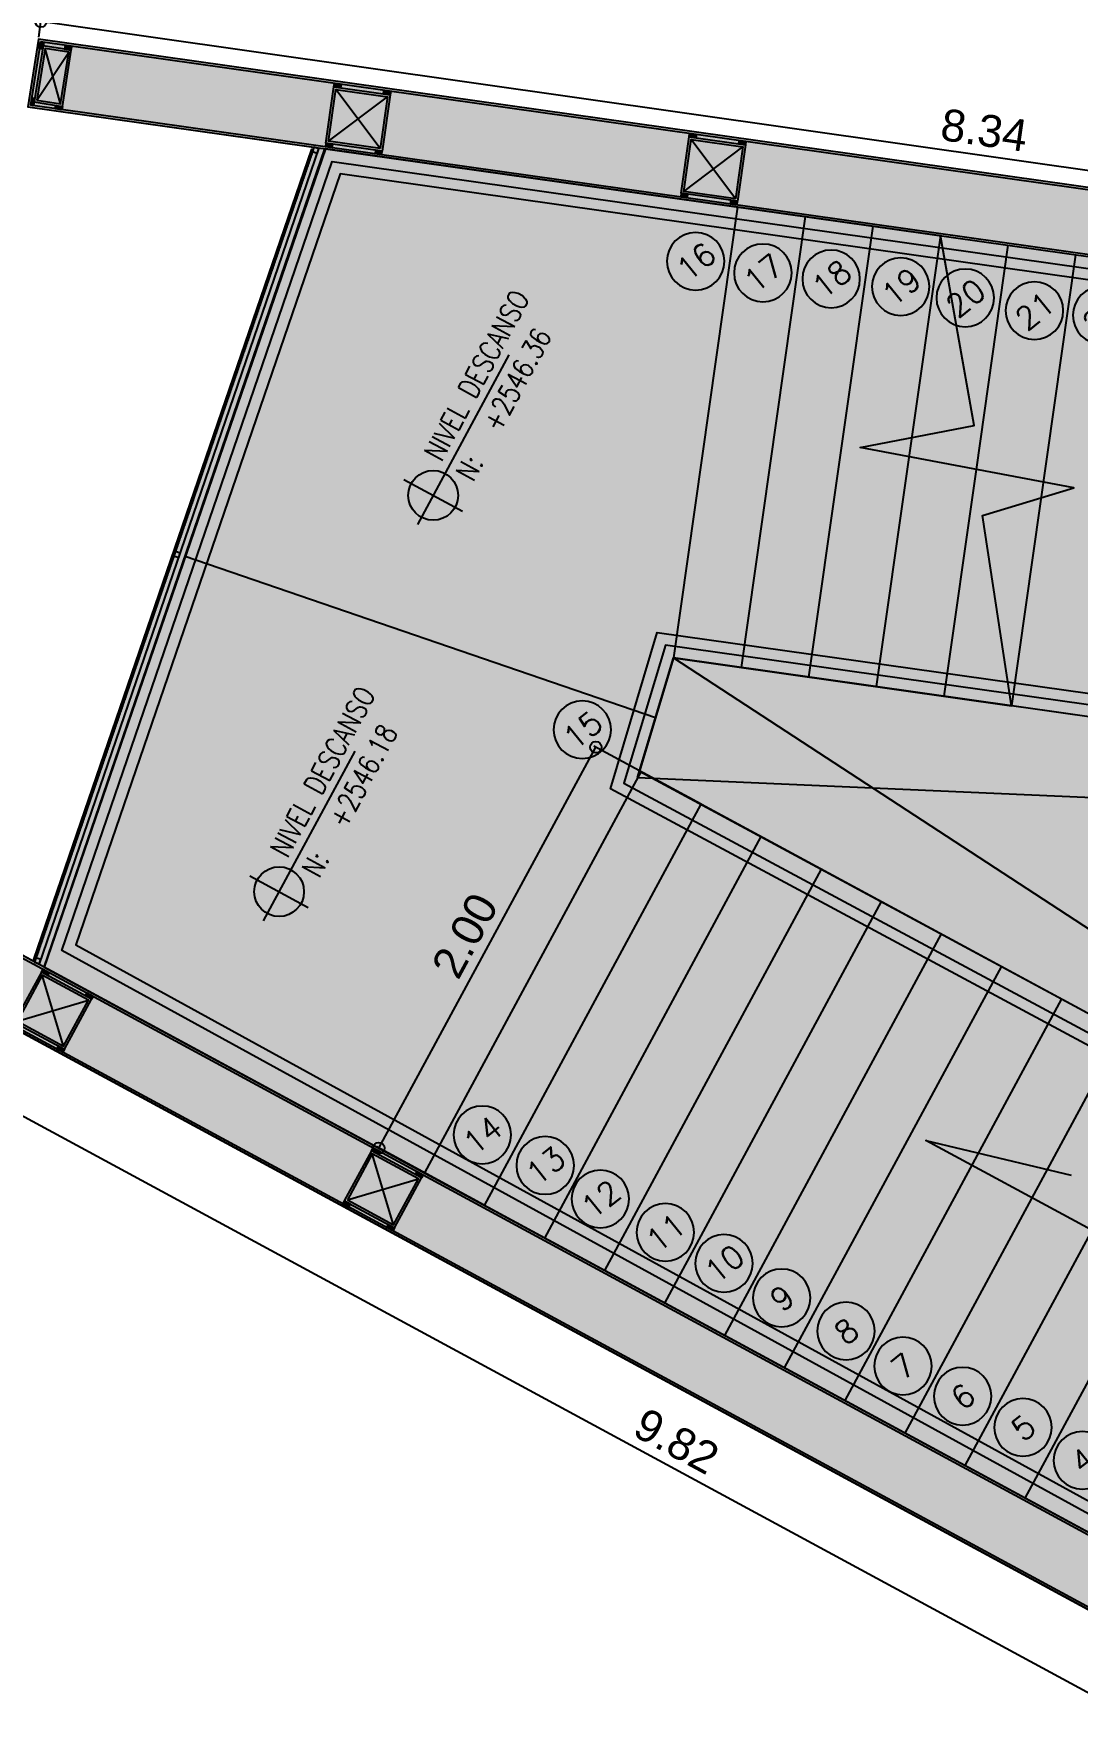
# Model space of a CAD drawing. Header units: millimetres. Extents: x 837111 to 838100, y 1172930 to 1173673.
# Drawn here: x 837844 to 837848.58, y 1173313.15 to 1173320.54 of the extents above; entities that cross this region are included whole.
import ezdxf
from ezdxf.enums import TextEntityAlignment as Align

# ---------------------------------------------------------------- set-up
doc = ezdxf.new("R2010")
doc.units = ezdxf.units.MM
for name, color, linetype in [('.', 255, 'Continuous'), ('1MURO', 5, 'Continuous'), ('A-ANOTAC-SIMBOLO', 3, 'Continuous'), ('A-Linea-1', 1, 'Continuous'), ('A-Linea-4', 4, 'Continuous'), ('hatch ciruclación', 41, 'Continuous'), ('HATCH SUELO', 41, 'Continuous'), ('INT_COTAS 100', 2, 'Continuous'), ('KCIG-AP-DW-XR-VENTANERIA$0$A-Linea-1', 1, 'Continuous'), ('OLD-ANT-PLANTAS PROPUESTAS$0$A-BORDE DE LOSA PERFIL IPE', 2, 'Continuous'), ('OLD-ANT-PLANTAS PROPUESTAS$0$A-FONDO_253', 253, 'Continuous'), ('OLD-ANT-PLANTAS PROPUESTAS$0$A-Linea-1', 1, 'Continuous'), ('OLD-ANT-PLANTAS PROPUESTAS$0$KCIG-AP-DW-XR-PUNTOS FIJOS$0$A-ESCALERA', 3, 'Continuous'), ('OLD-ANT-PLANTAS PROPUESTAS$0$KCIG-AP-DW-XR-VENTANERIA$0$A-A BORDILLO', 1, 'Continuous'), ('pv', 1, 'Continuous')]:
    doc.layers.add(name, color=color, linetype=linetype)
doc.styles.add('ARIAL', font='arial.ttf')
doc.styles.add('OLD-ANT-PLANTAS PROPUESTAS$0$KCIG-AP-DW-XR-PUNTOS FIJOS$0$ROMANS', font='romans')
doc.styles.add('TEXT', font='romans.shx', dxfattribs={"width": 0.8})
doc.dimstyles.new('Cotas100', dxfattribs={"dimtxt": 0.14, "dimasz": 0.1, "dimexe": 0.01, "dimexo": 0.01, "dimgap": 0.04, "dimtad": 1, "dimzin": 1, "dimdsep": 46, "dimtxsty": 'ARIAL', "dimblk": 'SMALL', "dimcen": 0.3, "dimclrd": 2, "dimclre": 2, "dimclrt": 1, "dimazin": 2, "dimtfac": 1, "dimtofl": 0, "dimtmove": 0, "dimatfit": 3, "dimldrblk": 'OBLIQUE', "dimfxl": 1, "dimtolj": 1, "dimlwd": -1, "dimlwe": -1, "dimarcsym": 0})

# ---------------------------------------------------------------- blocks, each defined once
blk = doc.blocks.new('OLD-ANT-PLANTAS PROPUESTAS$0$KCIG-AP-DW-XR-PUNTOS FIJOS$0$NUM-ESCALERA')
blk.add_circle((0, 0), 0.1266)
at = {"style": 'OLD-ANT-PLANTAS PROPUESTAS$0$KCIG-AP-DW-XR-PUNTOS FIJOS$0$ROMANS'}
blk.add_attdef('NO', text='', height=0.1, rotation=360, dxfattribs=at).set_placement((-0.0009, -0.0023), align=Align.MIDDLE)
blk = doc.blocks.new('*U685')
at = {"ltscale": 0.07}
for color, points in [(256, [(0, 6.34, 0.414214), (-2.3, 4.04), (0, 4.04)]), (255, [(0, 6.34), (0, 4.04), (2.3, 4.04, 0.414214)]), (255, [(0, 4.04), (-2.3, 4.04, 0.414214), (0, 1.74)]), (256, [(2.3, 4.04), (0, 4.04), (0, 1.74, 0.414214)])]:
    blk.add_hatch(color=color, dxfattribs=at).paths.add_polyline_path(points)
at = {"color": 3}
blk.add_line((0, 7.24), (0, 0.84), dxfattribs=at)
at = {"color": 3, "ltscale": 0.07}
blk.add_line((15.38, 4.04), (-3.2, 4.04), dxfattribs=at)
at = {"color": 3}
blk.add_circle((0, 4.04), 2.4, dxfattribs=at)
at = {"style": 'TEXT', "width": 0.8}
blk.add_text('N:', height=2.001, dxfattribs=at).set_placement((2.91, 1.23))
for tag, p in [('NIVEL', (3.16, 4.83)), ('#', (8.3, 1.23)), ('(-)', (26.15, 1.23))]:
    blk.add_attdef(tag, p, '', height=2, dxfattribs=at)
blk = doc.blocks.new('escalera pnivel')
at = {"layer": '.', "true_color": 0xffffff}
h = blk.add_hatch(color=7, dxfattribs=at)
h.dxf.hatch_style = 1
edge = h.paths.add_edge_path()
edge.add_line((240.6198, -494.4636), (240.8928, -494.3392))
edge.add_line((240.8928, -494.3392), (240.8209, -494.1813))
edge.add_arc((235.3196, -484.1488), 11.4418, 298.73805, 322.39966)
edge.add_arc((235.3258, -484.1565), 11.4322, 322.41108, 332.16677)
edge.add_arc((244.644, -490.3831), 1.1901, 41.40127, 48.31979, ccw=False)
edge.add_line((245.5368, -489.596), (245.7529, -489.388))
edge.add_line((245.7529, -489.388), (239.871, -483.4773))
edge.add_line((239.871, -483.4773), (239.6548, -483.6853))
edge.add_line((239.6548, -483.6853), (240.5503, -484.5854))
edge.add_line((240.5503, -484.5854), (237.4132, -486.6987))
edge.add_line((237.4132, -486.6987), (236.8215, -485.3994))
edge.add_line((236.8215, -485.3994), (236.5485, -485.5238))
edge.add_line((236.5485, -485.5238), (240.6198, -494.4636))
at = {"layer": '.', "extrusion": (-9.11236e-06, 1.35299e-05, 1)}
h = blk.add_hatch(dxfattribs=at)
h.set_pattern_fill('ANSI31', color=251, scale=0.003, angle=-127.10164)
h.set_pattern_definition([(258.9682, (235.96288, -483.2517), (0.009348989, -0.001822644), [])])
h.paths.add_polyline_path([(237.4223, -486.6966), (237.4189, -486.6916), (240.5401, -484.5889), (240.5436, -484.5942)])
at = {"layer": '.', "extrusion": (2.73912e-09, -5.94089e-15, 1)}
h = blk.add_hatch(color=254, dxfattribs=at)
h.dxf.hatch_style = 1
h.paths.add_polyline_path([(240.867, -494.1559), (237.5397, -486.731), (240.5771, -484.6836), (245.4094, -489.5432), (245.374, -489.5785), (240.5707, -484.7482), (237.6027, -486.7488), (240.9109, -494.1315)])
h = blk.add_hatch(color=254, dxfattribs=at)
h.dxf.hatch_style = 1
edge = h.paths.add_edge_path()
edge.add_line((244.4556, -491.2011), (244.4201, -491.2364))
edge.add_line((244.4201, -491.2364), (240.4622, -487.2606))
edge.add_line((240.4622, -487.2606), (239.9514, -487.6348))
edge.add_line((239.9514, -487.6348), (242.4787, -493.1385))
edge.add_arc((235.3258, -484.1565), 11.4822, 308.53214, 322.12672)
edge.add_line((244.3896, -491.2056), (244.4201, -491.2364))
edge.add_arc((235.5956, -484.4742), 11.1174, 308.13272, 322.5372, ccw=False)
edge.add_line((242.4605, -493.219), (239.889, -487.6185))
edge.add_line((239.889, -487.6185), (240.4673, -487.1949))
edge.add_line((240.4673, -487.1949), (244.4556, -491.2011))
at = {"layer": 'hatch ciruclación', "true_color": 0xfeeab9}
h = blk.add_hatch(color=254, dxfattribs=at)
h.dxf.hatch_style = 1
edge = h.paths.add_edge_path()
edge.add_arc((232.8809, -480.7922), 15.7389, 300.60071, 308.01382)
edge.add_line((242.5737, -493.1923), (240.0386, -487.6338))
edge.add_line((240.0386, -487.6338), (240.457, -487.3264))
edge.add_line((240.457, -487.3264), (241.5142, -488.3905))
edge.add_line((241.5142, -488.3905), (241.9163, -487.647))
edge.add_line((241.9163, -487.647), (242.3107, -487.792))
edge.add_line((242.3107, -487.792), (241.6681, -487.0845))
edge.add_line((241.6681, -487.0845), (242.126, -487.3099))
edge.add_line((242.126, -487.3099), (242.5105, -486.555))
edge.add_line((242.5105, -486.555), (240.5867, -484.6218))
edge.add_line((240.5867, -484.6218), (237.4331, -486.7425))
edge.add_line((237.4331, -486.7425), (240.8928, -494.3393))
at = {"color": 2}
for p, q in [((237.4212, -486.7204, 0), (240.5663, -484.6015)), ((237.4212, -486.7204, -0.0026), (240.5663, -484.6015, -0.0026)), ((237.4334, -486.7423, 0.0012), (240.5842, -484.6196, -0.0026)), ((240.0139, -487.651), (240.457, -487.3264)), ((243.0151, -489.9011, 0), (240.457, -487.3264)), ((240.457, -487.3264), (242.5117, -493.048, -0.0107)), ((240.0139, -487.651), (244.3195, -491.214))]:
    blk.add_line(p, q, dxfattribs=at)
at = {"color": 3}
for p, q in [((240.2354, -487.4887), (239.0148, -485.6769, 0)), ((241.8757, -485.9169, 0), (240.457, -487.3264)), ((242.0874, -486.1295, 0), (240.6685, -487.5392, 0)), ((242.299, -486.3421, 0), (240.8799, -487.752, 0)), ((242.5107, -486.5547, 0), (241.0913, -487.9649, 0)), ((242.0167, -487.4683, 0), (241.3028, -488.1777, 0)), ((240.0409, -487.6387, 0), (238.22, -488.4704, 0.001)), ((240.1655, -487.9116), (238.343, -488.7441, 0)), ((240.2902, -488.1845), (238.4674, -489.0171, 0)), ((240.4148, -488.4573), (238.5917, -489.2901, 0)), ((240.5394, -488.7302), (238.7161, -489.5631, 0)), ((240.6641, -489.0031, 0), (238.8404, -489.8361, 0)), ((240.7888, -489.276, 0), (238.9639, -490.1072, 0)), ((240.9134, -489.5489, 0), (239.0892, -490.3821, 0)), ((241.038, -489.8217, 0), (239.2135, -490.6551, 0)), ((241.1627, -490.0946, 0), (239.3379, -490.9282, 0)), ((241.2873, -490.3675, 0), (239.4622, -491.2012, 0))]:
    blk.add_line(p, q, dxfattribs=at)
at = {"color": 251}
for p, q in [((242.7223, -486.7673, 0), (242.0167, -487.4683, 0)), ((242.934, -486.9799, 0), (241.5142, -488.3905, 0))]:
    blk.add_line(p, q, dxfattribs=at)
at = {"elevation": 0.0012}
blk.add_lwpolyline([(240.8928, -494.3393, 0.032357), (242.5737, -493.1923), (240.0386, -487.6338), (240.457, -487.3264), (241.5142, -488.3905), (241.9163, -487.647), (242.3107, -487.792), (241.6681, -487.0845), (242.126, -487.3099), (242.5105, -486.555), (240.5867, -484.6218), (237.4331, -486.7425)], format="xyb", close=True, dxfattribs=at)
at = {"color": 3, "extrusion": (2.73912e-09, -5.93059e-15, 1), "elevation": 0}
blk.add_lwpolyline([(241.5142, -488.3905), (241.9163, -487.647), (242.3107, -487.792), (241.6681, -487.0845), (242.126, -487.3099), (242.5107, -486.5547)], dxfattribs=at)
at = {"color": 2, "extrusion": (2.73912e-09, -5.94089e-15, 1), "elevation": 0}
blk.add_lwpolyline([(240.0383, -487.6331), (242.5166, -493.0587, 0.052087), (244.3195, -491.214), (240.457, -487.3264)], format="xyb", close=True, dxfattribs=at)
at = {"extrusion": (-0.00355, 0.003568, 0.999987)}
for p in [(240.7798, -484.6032, 0.0007), (241.8915, -485.7204, 0.0019)]:
    blk.add_point(p, dxfattribs=at)
at = {"extrusion": (0.000127967, -6.38836e-05, 1)}
for p in [(237.348, -486.9181, 0.0011), (238.031, -488.418, -0.0014)]:
    blk.add_point(p, dxfattribs=at)
at = {"layer": '1MURO', "extrusion": (0.006911, 0.006124, 0.999957), "elevation": -1.3057}
for points in [[(239.8653, -483.4784), (239.6491, -483.6864), (245.5309, -489.5972), (245.7471, -489.3891)], [(239.8651, -483.4924), (239.6634, -483.6866), (245.5311, -489.5831), (245.7328, -489.389)]]:
    blk.add_lwpolyline(points, close=True, dxfattribs=at)
at = {"layer": '1MURO', "extrusion": (0.000257895, -7.51997e-05, 1), "elevation": 0.1003}
for points in [[(236.5485, -485.5238), (236.8215, -485.3994), (240.8928, -494.3392), (240.6198, -494.4636)], [(236.5617, -485.5287), (236.8165, -485.4127), (240.8796, -494.3343), (240.6248, -494.4503)]]:
    blk.add_lwpolyline(points, close=True, dxfattribs=at)
at = {"layer": 'A-Linea-1', "extrusion": (1.49034e-05, -1.54858e-05, 1)}
for p, q in [((239.877, -483.5034, -0.0026), (239.8507, -483.5135, -0.0026)), ((239.8708, -483.4942, -0.0026), (239.8597, -483.5201, -0.0021)), ((239.6719, -483.6856, -0.0026), (239.6983, -483.6755, -0.0021))]:
    blk.add_line(p, q, dxfattribs=at)
at = {"layer": 'A-Linea-1', "extrusion": (-5.51124e-05, 0.000217582, 1)}
for p, q in [((239.9391, -483.5811, -0.0026), (239.9651, -483.5922, -0.0026)), ((239.9471, -483.5734, -0.0026), (239.9572, -483.5998, -0.0021))]:
    blk.add_line(p, q, dxfattribs=at)
at = {"layer": 'A-Linea-1', "extrusion": (-0.000215324, 6.33676e-05, 1)}
for p, q in [((239.7482, -483.7648, -0.0026), (239.7742, -483.7759, -0.0021)), ((239.7561, -483.7572, -0.0026), (239.7662, -483.7836, -0.0026))]:
    blk.add_line(p, q, dxfattribs=at)
at = {"layer": 'A-Linea-1', "extrusion": (-0.003448, 0.003555, 0.999988)}
for p, q in [((240.8091, -484.4371, 0.0002), (240.783, -484.4264, 0.0005)), ((240.8013, -484.4448, 0.0002), (240.7908, -484.4187, 0)), ((240.9643, -484.593, 0), (240.9382, -484.5824, 0.0003)), ((240.9565, -484.6008, 0), (240.946, -484.5746, -0.0001)), ((241.9209, -485.5542, 0.0014), (241.8948, -485.5436, 0.0017)), ((241.9131, -485.562, 0.0014), (241.9026, -485.5358, 0.0013)), ((242.0761, -485.7102, 0.0013), (242.05, -485.6995, 0.0016)), ((242.0683, -485.718, 0.0013), (242.0578, -485.6918, 0.0011))]:
    blk.add_line(p, q, dxfattribs=at)
at = {"layer": 'A-Linea-1', "extrusion": (-0.003605, 0.003398, 0.999988)}
for p, q in [((240.6213, -484.624, 0.0001), (240.5952, -484.6134, 0)), ((240.6135, -484.6318, 0.0001), (240.603, -484.6056, 0.0005)), ((240.7765, -484.78, 0), (240.7504, -484.7693, -0.0001)), ((240.7687, -484.7877, 0), (240.7582, -484.7615, 0.0003)), ((241.7331, -485.7412, 0.0014), (241.707, -485.7305, 0.0013)), ((241.7253, -485.7489, 0.0014), (241.7147, -485.7228, 0.0017)), ((241.8805, -485.9049, 0.0012), (241.8699, -485.8787, 0.0016)), ((241.8883, -485.8971, 0.0012), (241.8622, -485.8865, 0.0011))]:
    blk.add_line(p, q, dxfattribs=at)
at = {"layer": 'A-Linea-1', "extrusion": (0.000266447, -9.9662e-05, 1)}
for p, q in [((237.4336, -486.7726, 0.001), (237.4128, -486.7535, 0.0015)), ((237.4236, -486.7771, 0.001), (237.4228, -486.7489, 0.001)), ((237.5248, -486.9728, 0.0022), (237.504, -486.9537, 0.0027)), ((237.5148, -486.9773, 0.0022), (237.514, -486.9491, 0.0022)), ((238.1066, -488.277, -0.0015), (238.1058, -488.2488, -0.0015)), ((238.1166, -488.2724, -0.0015), (238.0958, -488.2534, -0.001)), ((238.2078, -488.4727, -0.0003), (238.187, -488.4536, 0.0002)), ((238.1978, -488.4772, -0.0003), (238.197, -488.449, -0.0003))]:
    blk.add_line(p, q, dxfattribs=at)
at = {"layer": 'A-Linea-1', "extrusion": (-1.05122e-05, -2.81043e-05, 1)}
for p, q in [((237.2629, -487.0635, 0.001), (237.2837, -487.0826, 0.0015)), ((237.2729, -487.059, 0.001), (237.2737, -487.0872, 0.001)), ((237.9459, -488.5634, -0.0015), (237.9667, -488.5825, -0.001)), ((237.9559, -488.5589, -0.0015), (237.9567, -488.5871, -0.0015))]:
    blk.add_line(p, q, dxfattribs=at)
at = {"layer": 'A-Linea-1', "extrusion": (6.40839e-05, -0.000191851, 1)}
for p, q in [((237.8754, -488.3823, -0.0014), (237.8547, -488.3632, -0.0014)), ((237.8654, -488.3869, -0.0014), (237.8647, -488.3587, -0.001))]:
    blk.add_line(p, q, dxfattribs=at)
at = {"layer": 'A-Linea-1', "extrusion": (1.49033e-05, -1.54855e-05, 1), "elevation": 0.0085}
for points in [[(239.8708, -483.4914), (239.8812, -483.5022), (239.8596, -483.523), (239.8492, -483.5122)], [(239.8708, -483.4942), (239.8784, -483.5021), (239.8597, -483.5201), (239.852, -483.5122)], [(239.6691, -483.6855), (239.6795, -483.6963), (239.7011, -483.6755), (239.6907, -483.6647)], [(239.6719, -483.6856), (239.6795, -483.6935), (239.6983, -483.6755), (239.6906, -483.6675)]]:
    blk.add_lwpolyline(points, close=True, dxfattribs=at)
at = {"layer": 'A-Linea-1', "extrusion": (-5.51106e-05, 0.00021758, 1), "elevation": -0.121}
for points in [[(239.9471, -483.5706), (239.9363, -483.581), (239.9571, -483.6026), (239.9679, -483.5922)], [(239.9471, -483.5734), (239.9391, -483.5811), (239.9572, -483.5998), (239.9651, -483.5922)]]:
    blk.add_lwpolyline(points, close=True, dxfattribs=at)
at = {"layer": 'A-Linea-1', "extrusion": (-0.000215322, 6.33658e-05, 1), "elevation": -0.0849}
for points in [[(239.7454, -483.7648), (239.7562, -483.7544), (239.777, -483.776), (239.7662, -483.7864)], [(239.7482, -483.7648), (239.7561, -483.7572), (239.7742, -483.7759), (239.7662, -483.7836)]]:
    blk.add_lwpolyline(points, close=True, dxfattribs=at)
at = {"layer": 'A-Linea-1', "extrusion": (-0.003448, 0.003555, 0.999988)}
for points, elevation in [([(240.8105, -484.4311), (240.7999, -484.4417), (240.7787, -484.4204), (240.7894, -484.4098)], -2.5522), ([(240.8077, -484.4311), (240.7999, -484.4388), (240.7816, -484.4204), (240.7894, -484.4126)], -2.5522), ([(240.9657, -484.587), (240.9551, -484.5976), (240.9339, -484.5764), (240.9446, -484.5658)], -2.5534), ([(240.9629, -484.587), (240.9551, -484.5948), (240.9368, -484.5764), (240.9446, -484.5686)], -2.5534), ([(241.9223, -485.5482), (241.9117, -485.5588), (241.8905, -485.5375), (241.9011, -485.527)], -2.5587), ([(241.9195, -485.5482), (241.9117, -485.556), (241.8933, -485.5376), (241.9011, -485.5298)], -2.5587), ([(242.0775, -485.7042), (242.0669, -485.7148), (242.0457, -485.6935), (242.0563, -485.6829)], -2.56), ([(242.0747, -485.7042), (242.0669, -485.7119), (242.0485, -485.6935), (242.0563, -485.6857)], -2.56)]:
    blk.add_lwpolyline(points, close=True, dxfattribs=dict(at, elevation=elevation))
at = {"layer": 'A-Linea-1', "extrusion": (-0.003605, 0.003398, 0.999988)}
for points, elevation in [([(240.612, -484.6289), (240.6226, -484.6183), (240.6014, -484.597), (240.5908, -484.6076)], -2.5141), ([(240.612, -484.626), (240.6198, -484.6183), (240.6014, -484.5998), (240.5936, -484.6076)], -2.5141), ([(240.7671, -484.7848), (240.7778, -484.7742), (240.7566, -484.753), (240.746, -484.7636)], -2.5153), ([(240.7672, -484.782), (240.775, -484.7742), (240.7566, -484.7558), (240.7488, -484.7636)], -2.5153), ([(241.7237, -485.746), (241.7344, -485.7354), (241.7132, -485.7142), (241.7026, -485.7247)], -2.5206), ([(241.7237, -485.7432), (241.7315, -485.7354), (241.7132, -485.717), (241.7054, -485.7248)], -2.5206), ([(241.8789, -485.902), (241.8895, -485.8914), (241.8684, -485.8701), (241.8578, -485.8807)], -2.5219), ([(241.8789, -485.8991), (241.8867, -485.8914), (241.8684, -485.873), (241.8606, -485.8807)], -2.5219)]:
    blk.add_lwpolyline(points, close=True, dxfattribs=dict(at, elevation=elevation))
at = {"layer": 'A-Linea-1', "extrusion": (0.000266446, -9.96598e-05, 1)}
for points, elevation in [([(237.4362, -486.7735), (237.4226, -486.7798), (237.4102, -486.7525), (237.4238, -486.7462)], 0.1128), ([(237.4336, -486.7726), (237.4236, -486.7771), (237.4128, -486.7535), (237.4228, -486.7489)], 0.1128), ([(237.5275, -486.9738), (237.5138, -486.98), (237.5014, -486.9527), (237.515, -486.9465)], 0.1141), ([(237.5248, -486.9728), (237.5148, -486.9773), (237.504, -486.9537), (237.514, -486.9491)], 0.1141), ([(238.1192, -488.2734), (238.1056, -488.2797), (238.0932, -488.2524), (238.1068, -488.2461)], 0.1106), ([(238.1166, -488.2724), (238.1066, -488.277), (238.0958, -488.2533), (238.1058, -488.2488)], 0.1106), ([(238.2105, -488.4737), (238.1968, -488.4799), (238.1844, -488.4526), (238.198, -488.4464)], 0.1119), ([(238.2078, -488.4727), (238.1978, -488.4772), (238.187, -488.4536), (238.197, -488.449)], 0.1119)]:
    blk.add_lwpolyline(points, close=True, dxfattribs=dict(at, elevation=elevation))
at = {"layer": 'A-Linea-1', "extrusion": (-1.05112e-05, -2.81065e-05, 1)}
for points, elevation in [([(237.2602, -487.0626), (237.2739, -487.0563), (237.2863, -487.0836), (237.2727, -487.0899)], 0.0122), ([(237.2629, -487.0635), (237.2729, -487.059), (237.2837, -487.0826), (237.2737, -487.0872)], 0.0122), ([(237.9432, -488.5624), (237.9569, -488.5562), (237.9693, -488.5835), (237.9557, -488.5897)], 0.0098), ([(237.9459, -488.5634), (237.9559, -488.5589), (237.9667, -488.5825), (237.9567, -488.5871)], 0.0098)]:
    blk.add_lwpolyline(points, close=True, dxfattribs=dict(at, elevation=elevation))
at = {"layer": 'A-Linea-1', "extrusion": (6.40828e-05, -0.000191849, 1), "elevation": 0.1075}
for points in [[(237.8644, -488.3895), (237.8781, -488.3833), (237.8657, -488.356), (237.852, -488.3622)], [(237.8654, -488.3869), (237.8754, -488.3823), (237.8647, -488.3586), (237.8547, -488.3632)]]:
    blk.add_lwpolyline(points, close=True, dxfattribs=at)
at = {"layer": 'A-Linea-4', "extrusion": (1.49033e-05, -1.54855e-05, 1), "elevation": 0.0085}
for points in [[(239.6903, -483.6859), (239.777, -483.776), (239.9571, -483.6026), (239.8704, -483.5126)], [(239.7044, -483.6862), (239.7772, -483.7618), (239.943, -483.6024), (239.8701, -483.5267)]]:
    blk.add_lwpolyline(points, close=True, dxfattribs=at)
at = {"layer": 'A-Linea-4', "extrusion": (-0.003679, 0.00363, 0.999987)}
for points, elevation in [([(240.7777, -484.7736), (240.6014, -484.5964), (240.7785, -484.42), (240.9549, -484.5972)], -2.6442), ([(240.7777, -484.7594), (240.6155, -484.5964), (240.7785, -484.4341), (240.9408, -484.5972)], -2.6442), ([(241.8895, -485.8907), (241.7131, -485.7135), (241.8903, -485.5371), (242.0667, -485.7144)], -2.6511), ([(241.8895, -485.8766), (241.7273, -485.7135), (241.8903, -485.5513), (242.0525, -485.7143)], -2.6511)]:
    blk.add_lwpolyline(points, close=True, dxfattribs=dict(at, elevation=elevation))
at = {"layer": 'A-Linea-4', "extrusion": (2.26857e-09, 1.03307e-09, 1)}
for points, elevation in [([(237.1825, -486.8562), (237.2861, -487.0837), (237.5136, -486.9801), (237.4099, -486.7526)], 0.0011), ([(237.1957, -486.8612), (237.291, -487.0705), (237.5003, -486.9751), (237.405, -486.7658)], 0.0011), ([(237.8655, -488.3561), (237.9691, -488.5836), (238.1966, -488.48), (238.0929, -488.2525)], -0.0014), ([(237.8787, -488.3611), (237.974, -488.5704), (238.1833, -488.475), (238.088, -488.2657)], -0.0014)]:
    blk.add_lwpolyline(points, close=True, dxfattribs=dict(at, elevation=elevation))
at = {"layer": 'HATCH SUELO', "color": 7, "true_color": 0xffffff, "elevation": 0.0011}
blk.add_lwpolyline([(240.6198, -494.4636), (240.8928, -494.3392), (240.8209, -494.1813, 0.103612), (244.3848, -491.13, 0.042593), (245.4355, -489.4942, -0.030197), (245.5368, -489.596), (245.7529, -489.388), (239.871, -483.4773), (239.6548, -483.6853), (240.5503, -484.5854), (237.4132, -486.6987), (236.8215, -485.3994), (236.5485, -485.5238)], format="xyb", close=True, dxfattribs=at)
at = {"layer": 'KCIG-AP-DW-XR-VENTANERIA$0$A-Linea-1', "extrusion": (-9.11236e-06, 1.35299e-05, 1), "elevation": 202.8154}
for points in [[(237.4223, -486.6966), (237.4189, -486.6916), (240.5401, -484.5889), (240.5436, -484.5942)], [(240.5356, -484.5994), (240.5481, -484.6179), (240.5647, -484.6068), (240.5522, -484.5882)], [(238.9788, -485.6482), (238.9913, -485.6668), (239.0079, -485.6556), (238.9954, -485.637)], [(237.414, -486.7022), (237.4265, -486.7208), (237.4431, -486.7096), (237.4306, -486.691)]]:
    blk.add_lwpolyline(points, close=True, dxfattribs=at)
at = {"layer": 'OLD-ANT-PLANTAS PROPUESTAS$0$A-Linea-1', "extrusion": (1.49034e-05, -1.54858e-05, 1)}
for p, q in [((239.7772, -483.7618, -0.0026), (239.8701, -483.5267, -0.0026)), ((239.7044, -483.6862, -0.0026), (239.943, -483.6024, -0.0026))]:
    blk.add_line(p, q, dxfattribs=at)
at = {"layer": 'OLD-ANT-PLANTAS PROPUESTAS$0$A-Linea-1', "extrusion": (-0.003679, 0.00363, 0.999987)}
for p, q in [((240.7794, -484.7658, 0.0012), (240.7801, -484.4406, 0.0001)), ((240.6171, -484.6028, 0.0001), (240.9424, -484.6036, 0.0013)), ((241.8911, -485.883, 0.0025), (241.8919, -485.5577, 0.0013)), ((241.7289, -485.72, 0.0013), (242.0542, -485.7208, 0.0025))]:
    blk.add_line(p, q, dxfattribs=at)
at = {"layer": 'OLD-ANT-PLANTAS PROPUESTAS$0$A-Linea-1'}
for p, q in [((237.291, -487.0705, 0.0011), (237.405, -486.7658, 0.0011)), ((237.1957, -486.8612, 0.0011), (237.5003, -486.9751, 0.0011)), ((237.974, -488.5704, -0.0014), (238.088, -488.2657, -0.0014)), ((237.8787, -488.3611, -0.0014), (238.1833, -488.475, -0.0014))]:
    blk.add_line(p, q, dxfattribs=at)
at = {"layer": 'OLD-ANT-PLANTAS PROPUESTAS$0$KCIG-AP-DW-XR-PUNTOS FIJOS$0$A-ESCALERA', "color": 3, "extrusion": (-9.59962e-10, -2.56539e-09, 1)}
blk.add_lwpolyline([(241.0682, -491.8883), (240.062, -489.6855), (240.4799, -490.1915)], dxfattribs=at)
at = {"layer": 'pv', "extrusion": (2.73912e-09, -5.94089e-15, 1), "elevation": 0}
blk.add_lwpolyline([(240.867, -494.1559), (237.5397, -486.731), (240.5771, -484.6836), (245.4094, -489.5432), (245.374, -489.5785), (240.5707, -484.7482), (237.6027, -486.7488), (240.9109, -494.1315)], close=True, dxfattribs=at)
at = {"layer": 'pv', "extrusion": (2.73912e-09, -5.93059e-15, 1), "elevation": -0.0114}
blk.add_lwpolyline([(244.4556, -491.2011), (244.4201, -491.2364), (240.4622, -487.2606), (239.9514, -487.6348), (242.4787, -493.1385, 0.059387), (244.3896, -491.2056), (244.4201, -491.2364, -0.062934), (242.4605, -493.219), (239.889, -487.6185), (240.4673, -487.1949)], format="xyb", close=True, dxfattribs=at)
at = {"layer": 'A-ANOTAC-SIMBOLO', "ltscale": 0.07, "extrusion": (0.000394502, 0.00027461, 1)}
ref = blk.add_blockref('*U685', (240.122, -486.288, -0.0414), dxfattribs=dict(at, xscale=0.04555513843595603, yscale=0.04555513843595603, zscale=0.04555513843595603, rotation=24.54975171590158))
ref.add_attrib('LEVEL', 'NIVEL DESCANSO', (240.1616, -486.0279, -0.0414), dxfattribs={"layer": '0', "extrusion": (0.000394502, 0.00027461, 1), "height": 0.091164, "rotation": 24.54975, "style": 'TEXT', "width": 0.8})
ref.add_attrib('#', '+2546.36', (240.4427, -486.08, -0.0414), dxfattribs={"layer": '0', "ltscale": 0.07, "extrusion": (0.000394502, 0.00027461, 1), "height": 0.09116, "rotation": 24.54975, "style": 'TEXT', "width": 0.8})
at = {"layer": 'A-ANOTAC-SIMBOLO', "ltscale": 0.07, "extrusion": (0.000430182, 0.000196497, 1)}
ref = blk.add_blockref('*U685', (238.5323, -487.2679, 0.0043), dxfattribs=dict(at, xscale=0.04555513843595595, yscale=0.04555513843595595, zscale=0.04555513843595595, rotation=24.54975124208417))
ref.add_attrib('LEVEL', 'NIVEL DESCANSO', (238.572, -487.0079, 0.0043), dxfattribs={"layer": '0', "extrusion": (0.000430182, 0.000196497, 1), "height": 0.091164, "rotation": 24.54975, "style": 'TEXT', "width": 0.8})
ref.add_attrib('#', '+2546.18', (238.853, -487.0599, 0.0043), dxfattribs={"layer": '0', "ltscale": 0.07, "extrusion": (0.000430182, 0.000196497, 1), "height": 0.09116, "rotation": 24.54975, "style": 'TEXT', "width": 0.8})
at = {"layer": 'OLD-ANT-PLANTAS PROPUESTAS$0$KCIG-AP-DW-XR-PUNTOS FIJOS$0$A-ESCALERA', "linetype": 'ByBlock', "extrusion": (2.73912e-09, -5.94089e-15, 1)}
ref = blk.add_blockref('OLD-ANT-PLANTAS PROPUESTAS$0$KCIG-AP-DW-XR-PUNTOS FIJOS$0$NUM-ESCALERA', (241.5853, -485.9962, 0), dxfattribs=dict(at, xscale=-1, rotation=1.697129907364553))
ref.add_attrib('NO', '16', dxfattribs={"layer": '0', "height": 0.1, "rotation": 1.69713, "style": 'OLD-ANT-PLANTAS PROPUESTAS$0$KCIG-AP-DW-XR-PUNTOS FIJOS$0$ROMANS'}).set_placement((241.5863, -485.9985, 0), align=Align.MIDDLE)
ref = blk.add_blockref('OLD-ANT-PLANTAS PROPUESTAS$0$KCIG-AP-DW-XR-PUNTOS FIJOS$0$NUM-ESCALERA', (241.7902, -486.2151, 0), dxfattribs=dict(at, xscale=-1, rotation=1.697129907364553))
ref.add_attrib('NO', '17', dxfattribs={"layer": '0', "height": 0.1, "rotation": 1.69713, "style": 'OLD-ANT-PLANTAS PROPUESTAS$0$KCIG-AP-DW-XR-PUNTOS FIJOS$0$ROMANS'}).set_placement((241.7912, -486.2174, 0), align=Align.MIDDLE)
ref = blk.add_blockref('OLD-ANT-PLANTAS PROPUESTAS$0$KCIG-AP-DW-XR-PUNTOS FIJOS$0$NUM-ESCALERA', (242.0135, -486.4171, 0), dxfattribs=dict(at, xscale=-1, rotation=1.697129907364553))
ref.add_attrib('NO', '18', dxfattribs={"layer": '0', "height": 0.1, "rotation": 1.69713, "style": 'OLD-ANT-PLANTAS PROPUESTAS$0$KCIG-AP-DW-XR-PUNTOS FIJOS$0$ROMANS'}).set_placement((242.0144, -486.4194, 0), align=Align.MIDDLE)
ref = blk.add_blockref('OLD-ANT-PLANTAS PROPUESTAS$0$KCIG-AP-DW-XR-PUNTOS FIJOS$0$NUM-ESCALERA', (242.2369, -486.6284, 0), dxfattribs=dict(at, xscale=-1, rotation=1.697129907364553))
ref.add_attrib('NO', '19', dxfattribs={"layer": '0', "height": 0.1, "rotation": 1.69713, "style": 'OLD-ANT-PLANTAS PROPUESTAS$0$KCIG-AP-DW-XR-PUNTOS FIJOS$0$ROMANS'}).set_placement((242.2378, -486.6307, 0), align=Align.MIDDLE)
ref = blk.add_blockref('OLD-ANT-PLANTAS PROPUESTAS$0$KCIG-AP-DW-XR-PUNTOS FIJOS$0$NUM-ESCALERA', (242.4329, -486.8388, 0), dxfattribs=dict(at, xscale=-1, rotation=1.697129907364553))
ref.add_attrib('NO', '20', dxfattribs={"layer": '0', "height": 0.1, "rotation": 1.69713, "style": 'OLD-ANT-PLANTAS PROPUESTAS$0$KCIG-AP-DW-XR-PUNTOS FIJOS$0$ROMANS'}).set_placement((242.4338, -486.8411, 0), align=Align.MIDDLE)
ref = blk.add_blockref('OLD-ANT-PLANTAS PROPUESTAS$0$KCIG-AP-DW-XR-PUNTOS FIJOS$0$NUM-ESCALERA', (242.6415, -487.067, 0), dxfattribs=dict(at, xscale=-1, rotation=1.697129907364553))
ref.add_attrib('NO', '21', dxfattribs={"layer": '0', "height": 0.1, "rotation": 1.69713, "style": 'OLD-ANT-PLANTAS PROPUESTAS$0$KCIG-AP-DW-XR-PUNTOS FIJOS$0$ROMANS'}).set_placement((242.6425, -487.0693, 0), align=Align.MIDDLE)
ref = blk.add_blockref('OLD-ANT-PLANTAS PROPUESTAS$0$KCIG-AP-DW-XR-PUNTOS FIJOS$0$NUM-ESCALERA', (242.8647, -487.2615, 0), dxfattribs=dict(at, xscale=-1, rotation=1.697129907364553))
ref.add_attrib('NO', '22', dxfattribs={"layer": '0', "height": 0.1, "rotation": 1.69713, "style": 'OLD-ANT-PLANTAS PROPUESTAS$0$KCIG-AP-DW-XR-PUNTOS FIJOS$0$ROMANS'}).set_placement((242.8657, -487.2638, 0), align=Align.MIDDLE)
ref = blk.add_blockref('OLD-ANT-PLANTAS PROPUESTAS$0$KCIG-AP-DW-XR-PUNTOS FIJOS$0$NUM-ESCALERA', (239.9471, -487.3368), dxfattribs=dict(at, xscale=-1, rotation=1.697129907364553))
ref.add_attrib('NO', '15', dxfattribs={"layer": '0', "height": 0.1, "rotation": 1.69713, "style": 'OLD-ANT-PLANTAS PROPUESTAS$0$KCIG-AP-DW-XR-PUNTOS FIJOS$0$ROMANS'}).set_placement((239.948, -487.3391), align=Align.MIDDLE)
ref = blk.add_blockref('OLD-ANT-PLANTAS PROPUESTAS$0$KCIG-AP-DW-XR-PUNTOS FIJOS$0$NUM-ESCALERA', (238.5235, -488.4907, 0), dxfattribs=dict(at, xscale=-1, rotation=1.697129907364553))
ref.add_attrib('NO', '14', dxfattribs={"layer": '0', "height": 0.1, "rotation": 1.69713, "style": 'OLD-ANT-PLANTAS PROPUESTAS$0$KCIG-AP-DW-XR-PUNTOS FIJOS$0$ROMANS'}).set_placement((238.5244, -488.493, 0), align=Align.MIDDLE)
ref = blk.add_blockref('OLD-ANT-PLANTAS PROPUESTAS$0$KCIG-AP-DW-XR-PUNTOS FIJOS$0$NUM-ESCALERA', (238.6628, -488.7647, 0), dxfattribs=dict(at, xscale=-1, rotation=1.697129907364553))
ref.add_attrib('NO', '13', dxfattribs={"layer": '0', "height": 0.1, "rotation": 1.69713, "style": 'OLD-ANT-PLANTAS PROPUESTAS$0$KCIG-AP-DW-XR-PUNTOS FIJOS$0$ROMANS'}).set_placement((238.6638, -488.767, 0), align=Align.MIDDLE)
ref = blk.add_blockref('OLD-ANT-PLANTAS PROPUESTAS$0$KCIG-AP-DW-XR-PUNTOS FIJOS$0$NUM-ESCALERA', (238.7674, -489.0281, 0), dxfattribs=dict(at, xscale=-1, rotation=1.697129907364553))
ref.add_attrib('NO', '12', dxfattribs={"layer": '0', "height": 0.1, "rotation": 1.69713, "style": 'OLD-ANT-PLANTAS PROPUESTAS$0$KCIG-AP-DW-XR-PUNTOS FIJOS$0$ROMANS'}).set_placement((238.7683, -489.0304, 0), align=Align.MIDDLE)
ref = blk.add_blockref('OLD-ANT-PLANTAS PROPUESTAS$0$KCIG-AP-DW-XR-PUNTOS FIJOS$0$NUM-ESCALERA', (238.9068, -489.3175, 0), dxfattribs=dict(at, xscale=-1, rotation=1.697129907364553))
ref.add_attrib('NO', '11', dxfattribs={"layer": '0', "height": 0.1, "rotation": 1.69713, "style": 'OLD-ANT-PLANTAS PROPUESTAS$0$KCIG-AP-DW-XR-PUNTOS FIJOS$0$ROMANS'}).set_placement((238.9077, -489.3198, 0), align=Align.MIDDLE)
ref = blk.add_blockref('OLD-ANT-PLANTAS PROPUESTAS$0$KCIG-AP-DW-XR-PUNTOS FIJOS$0$NUM-ESCALERA', (239.0298, -489.5816, 0), dxfattribs=dict(at, xscale=-1, rotation=1.697129907364553))
ref.add_attrib('NO', '10', dxfattribs={"layer": '0', "height": 0.1, "rotation": 1.69713, "style": 'OLD-ANT-PLANTAS PROPUESTAS$0$KCIG-AP-DW-XR-PUNTOS FIJOS$0$ROMANS'}).set_placement((239.0307, -489.5839, 0), align=Align.MIDDLE)
ref = blk.add_blockref('OLD-ANT-PLANTAS PROPUESTAS$0$KCIG-AP-DW-XR-PUNTOS FIJOS$0$NUM-ESCALERA', (239.1405, -489.8551, 0), dxfattribs=dict(at, xscale=-1, rotation=1.697129907364553))
ref.add_attrib('NO', '9', dxfattribs={"layer": '0', "height": 0.1, "rotation": 1.69713, "style": 'OLD-ANT-PLANTAS PROPUESTAS$0$KCIG-AP-DW-XR-PUNTOS FIJOS$0$ROMANS'}).set_placement((239.1415, -489.8574, 0), align=Align.MIDDLE)
ref = blk.add_blockref('OLD-ANT-PLANTAS PROPUESTAS$0$KCIG-AP-DW-XR-PUNTOS FIJOS$0$NUM-ESCALERA', (239.2782, -490.1416, 0), dxfattribs=dict(at, xscale=-1, rotation=1.697129907364553))
ref.add_attrib('NO', '8', dxfattribs={"layer": '0', "height": 0.1, "rotation": 1.69713, "style": 'OLD-ANT-PLANTAS PROPUESTAS$0$KCIG-AP-DW-XR-PUNTOS FIJOS$0$ROMANS'}).set_placement((239.2791, -490.1439, 0), align=Align.MIDDLE)
ref = blk.add_blockref('OLD-ANT-PLANTAS PROPUESTAS$0$KCIG-AP-DW-XR-PUNTOS FIJOS$0$NUM-ESCALERA', (239.3848, -490.4151, 0), dxfattribs=dict(at, xscale=-1, rotation=1.697129907364553))
ref.add_attrib('NO', '7', dxfattribs={"layer": '0', "height": 0.1, "rotation": 1.69713, "style": 'OLD-ANT-PLANTAS PROPUESTAS$0$KCIG-AP-DW-XR-PUNTOS FIJOS$0$ROMANS'}).set_placement((239.3858, -490.4174, 0), align=Align.MIDDLE)
ref = blk.add_blockref('OLD-ANT-PLANTAS PROPUESTAS$0$KCIG-AP-DW-XR-PUNTOS FIJOS$0$NUM-ESCALERA', (239.5139, -490.679, 0), dxfattribs=dict(at, xscale=-1, rotation=1.697129907364553))
ref.add_attrib('NO', '6', dxfattribs={"layer": '0', "height": 0.1, "rotation": 1.69713, "style": 'OLD-ANT-PLANTAS PROPUESTAS$0$KCIG-AP-DW-XR-PUNTOS FIJOS$0$ROMANS'}).set_placement((239.5148, -490.6813, 0), align=Align.MIDDLE)
ref = blk.add_blockref('OLD-ANT-PLANTAS PROPUESTAS$0$KCIG-AP-DW-XR-PUNTOS FIJOS$0$NUM-ESCALERA', (239.6429, -490.9482, 0), dxfattribs=dict(at, xscale=-1, rotation=1.697129907364553))
ref.add_attrib('NO', '5', dxfattribs={"layer": '0', "height": 0.1, "rotation": 1.69713, "style": 'OLD-ANT-PLANTAS PROPUESTAS$0$KCIG-AP-DW-XR-PUNTOS FIJOS$0$ROMANS'}).set_placement((239.6438, -490.9505, 0), align=Align.MIDDLE)
ref = blk.add_blockref('OLD-ANT-PLANTAS PROPUESTAS$0$KCIG-AP-DW-XR-PUNTOS FIJOS$0$NUM-ESCALERA', (239.7639, -491.2211, 0), dxfattribs=dict(at, xscale=-1, rotation=1.697129907364553))
ref.add_attrib('NO', '4', dxfattribs={"layer": '0', "height": 0.1, "rotation": 1.69713, "style": 'OLD-ANT-PLANTAS PROPUESTAS$0$KCIG-AP-DW-XR-PUNTOS FIJOS$0$ROMANS'}).set_placement((239.7649, -491.2234, 0), align=Align.MIDDLE)
blk = doc.blocks.new('_Small')
at = {"color": 0, "linetype": 'ByBlock', "lineweight": -2}
blk.add_circle((0, 0), 0.25, dxfattribs=at)
blk = doc.blocks.new('*D527')
at = {"layer": 'Defpoints', "color": 0, "transparency": 16777216}
for p in [(-29.7959, 11.7008, 0.0011), (-30.0884, 11.5675), (-25.7247, 2.7657, 0.0011)]:
    blk.add_point(p, dxfattribs=at)
at = {"layer": 'INT_COTAS 100', "color": 2, "transparency": 16777216}
for p, q in [((-29.805, 11.6966), (-30.0975, 11.5633)), ((-26.0172, 2.6325), (-30.0884, 11.5675)), ((-25.7338, 2.7616), (-26.0263, 2.6283))]:
    blk.add_line(p, q, dxfattribs=at)
at = {"layer": 'INT_COTAS 100', "color": 2, "transparency": 16777216, "xscale": 0.1, "yscale": 0.1, "zscale": 0.1}
for p, rotation in [((-30.0884, 11.5675), 114.4961831964562), ((-26.0172, 2.6325), 294.4961831964562)]:
    blk.add_blockref('_Small', p, dxfattribs=dict(at, rotation=rotation))
at = {"layer": 'INT_COTAS 100', "color": 1, "transparency": 16777216, "insert": (-27.9513, 7.1462), "char_height": 0.14, "attachment_point": 5, "rotation": 294.49618, "style": 'ARIAL'}
blk.add_mtext('\\A1;9.82', dxfattribs=at)
blk = doc.blocks.new('_Oblique')
at = {"color": 0, "linetype": 'ByBlock', "lineweight": -2}
blk.add_line((-0.5, -0.5), (0.5, 0.5), dxfattribs=at)
blk = doc.blocks.new('*D528')
at = {"layer": 'Defpoints', "color": 0, "transparency": 16777216}
for p in [(-26.3959, 9.7913), (-26.174, 9.3039, 0.0024), (-27.9959, 8.4746, -0.0335)]:
    blk.add_point(p, dxfattribs=at)
at = {"layer": 'INT_COTAS 100', "color": 2, "transparency": 16777216}
for p, q in [((-28.2178, 8.962), (-26.3959, 9.7913)), ((-26.1781, 9.313), (-26.4, 9.8004)), ((-28, 8.4837), (-28.2219, 8.9711))]:
    blk.add_line(p, q, dxfattribs=at)
at = {"layer": 'INT_COTAS 100', "color": 2, "transparency": 16777216, "xscale": 0.1, "yscale": 0.1, "zscale": 0.1}
for p, rotation in [((-26.3959, 9.7913), 24.47422239300077), ((-28.2178, 8.962), 204.4742223930008)]:
    blk.add_blockref('_Small', p, dxfattribs=dict(at, rotation=rotation))
at = {"layer": 'INT_COTAS 100', "color": 1, "transparency": 16777216, "insert": (-27.353, 9.4781), "char_height": 0.14, "attachment_point": 5, "rotation": 24.47422, "style": 'ARIAL'}
blk.add_mtext('\\A1;2.00', dxfattribs=at)
blk = doc.blocks.new('*D529')
at = {"layer": 'Defpoints', "color": 0, "transparency": 16777216}
for p in [(-26.4737, 13.7479, -0.0027), (-26.4179, 13.8034), (-20.5978, 7.8313, -0.0007)]:
    blk.add_point(p, dxfattribs=at)
at = {"layer": 'INT_COTAS 100', "color": 2, "transparency": 16777216}
for p, q in [((-26.4666, 13.755), (-26.4108, 13.8104)), ((-20.5419, 7.8867), (-26.4179, 13.8034)), ((-20.5907, 7.8383), (-20.5348, 7.8938))]:
    blk.add_line(p, q, dxfattribs=at)
at = {"layer": 'INT_COTAS 100', "color": 2, "transparency": 16777216, "xscale": 0.1, "yscale": 0.1, "zscale": 0.1}
for p, rotation in [((-26.4179, 13.8034), 134.8020746820355), ((-20.5419, 7.8867), 314.8020746820355)]:
    blk.add_blockref('_Small', p, dxfattribs=dict(at, rotation=rotation))
at = {"layer": 'INT_COTAS 100', "color": 1, "transparency": 16777216, "insert": (-23.4008, 10.9236), "char_height": 0.14, "attachment_point": 5, "rotation": 314.80207, "style": 'ARIAL'}
blk.add_mtext('\\A1;8.34', dxfattribs=at)
blk = doc.blocks.new('COTAS PP1')
at = {"layer": 'INT_COTAS 100'}
for p1, p2, distance, picture, middle in [((-20.5978, 7.8313, -0.0007), (-26.4737, 13.7479, -0.0027), -0.0787, '*D529', (-23.4008, 10.9236)), ((-25.7247, 2.7657, 0.0011), (-29.7959, 11.7008, 0.0011), 0.3214, '*D527', (-27.9513, 7.1462)), ((-27.9959, 8.4746, -0.0359), (-26.174, 9.3039), 0.5356, '*D528', (-27.353, 9.4781, -0.0024))]:
    dim = blk.add_aligned_dim(p1=p1, p2=p2, distance=distance, dimstyle='Cotas100', override={"dimtmove": 1}, dxfattribs=at)
    dim.commit()
    dim.dimension.update_dxf_attribs({"geometry": picture, "text_midpoint": middle})

msp = doc.modelspace()

# ---------------------------------------------------------------- hatches: boundary and pattern name
at = {"layer": 'OLD-ANT-PLANTAS PROPUESTAS$0$A-FONDO_253'}
h = msp.add_hatch(color=256, dxfattribs=at)
h.dxf.hatch_style = 1
edge = h.paths.add_edge_path(flags=16)
edge.add_arc((837846.53, 1173295.9527), 7.5868, 283.24726, 358.05954, ccw=False)
edge.add_arc((837850.9884, 1173281.9316), 7.1719, 112.28635, 191.82705)
edge.add_arc((837834.7346, 1173278.7885), 9.3844, -50.43566, 10.26995, ccw=False)
edge.add_arc((837836.7501, 1173276.3905), 6.2521, 215.49283, 309.32341, ccw=False)
edge.add_arc((837839.3232, 1173278.177), 9.3844, 124.23668, 215.25189, ccw=False)
edge.add_arc((837831.6059, 1173289.3915), 4.2293, 305.19357, 455.52067)
edge.add_arc((837830.0951, 1173303.879), 10.337, 219.23705, 276.13072, ccw=False)
edge.add_arc((837827.4306, 1173301.6864), 6.8864, 124.76014, 219.12965, ccw=False)
edge.add_arc((837829.382, 1173298.8406), 10.337, 56.26149, 124.65274, ccw=False)
edge.add_arc((837840.8038, 1173317.2309), 11.3224, 239.88674, 421.47083)
edge.add_arc((837858.6593, 1173341.399), 18.8991, 173.4389, 228.80281, ccw=False)
edge.add_arc((837850.1749, 1173342.3747), 10.3588, 80.76497, 173.4383, ccw=False)
edge.add_arc((837848.8042, 1173333.9451), 18.8991, 8.12764, 80.76438, ccw=False)
edge.add_arc((837881.8448, 1173340.7758), 14.9226, 196.18175, 260.44984)
edge.add_arc((837878.0357, 1173314.5812), 11.556, 37.21934, 83.37479, ccw=False)
edge.add_arc((837882.5174, 1173318.4489), 5.6597, -57.83243, 33.47958, ccw=False)
edge.add_arc((837879.2426, 1173323.8328), 11.961, 260.10754, 301.71636, ccw=False)
edge.add_arc((837872.6987, 1173296.5666), 16.1206, 73.8317, 104.33849)
edge.add_arc((837874.2833, 1173292.5463), 20.4152, 105.85297, 171.12537)
edge = h.paths.add_edge_path()
edge.add_arc((837846.53, 1173295.9527), 7.7368, 283.33596, 357.99178, ccw=False)
edge.add_arc((837850.9884, 1173281.9316), 7.0219, 112.38212, 191.84353)
edge.add_arc((837834.7346, 1173278.7885), 9.5344, -50.43755, 10.28231, ccw=False)
edge.add_arc((837836.7501, 1173276.3905), 6.4021, 215.49, 309.32623, ccw=False)
edge.add_arc((837839.3232, 1173278.177), 9.5344, 124.2443, 215.25378, ccw=False)
edge.add_arc((837831.6059, 1173289.3915), 4.0793, 305.21093, 455.5096)
edge.add_arc((837830.0951, 1173303.879), 10.487, 219.23628, 276.1263, ccw=False)
edge.add_arc((837827.4306, 1173301.6864), 7.0364, 124.759, 219.13079, ccw=False)
edge.add_arc((837829.382, 1173298.8406), 10.487, 56.28761, 124.65351, ccw=False)
edge.add_arc((837840.8038, 1173317.2309), 11.1724, 239.91092, 421.55577)
edge.add_arc((837858.6593, 1173341.399), 19.0491, 173.4389, 228.85316, ccw=False)
edge.add_arc((837850.1749, 1173342.3747), 10.5088, 80.76497, 173.43831, ccw=False)
edge.add_arc((837848.8041, 1173333.9451), 19.0491, 8.15954, 80.76438, ccw=False)
edge.add_arc((837881.8448, 1173340.7758), 14.7726, 196.22252, 260.43507)
edge.add_arc((837878.0357, 1173314.5812), 11.706, 37.19545, 83.35594, ccw=False)
edge.add_arc((837882.5174, 1173318.4489), 5.8097, -57.83827, 33.52803, ccw=False)
edge.add_arc((837879.2426, 1173323.8328), 12.111, 260.06842, 301.71914, ccw=False)
edge.add_arc((837872.6987, 1173296.5666), 15.9706, 73.80236, 104.33139)
edge.add_arc((837874.2833, 1173292.5463), 20.2652, 105.85858, 171.09985)

# ---------------------------------------------------------------- linework, layer by layer
at = {"layer": 'OLD-ANT-PLANTAS PROPUESTAS$0$A-BORDE DE LOSA PERFIL IPE'}
for points in [[(837854.262, 1173295.6816, -0.33778), (837848.3146, 1173288.4245, 0.361311), (837844.1159, 1173280.4904, -0.271319), (837840.8073, 1173271.4382, -0.433963), (837831.5374, 1173272.6737, -0.419383), (837833.958, 1173286.0585, 0.7694), (837831.2142, 1173293.4519, -0.253457), (837821.9724, 1173297.2458, -0.436743), (837823.419, 1173307.4672, -0.307477), (837835.2025, 1173307.564, 1.014458), (837846.1252, 1173327.0545, -0.246615), (837839.735, 1173343.5756, -0.427946), (837851.8614, 1173352.7473, -0.32784), (837867.6605, 1173336.6488, 0.287749), (837879.3901, 1173326.2086, -0.204182), (837887.3605, 1173321.6579, -0.421215), (837885.61, 1173313.5308, -0.183763), (837877.1537, 1173311.9033, 0.134002), (837868.7455, 1173312.0402, 0.292616), (837854.262, 1173295.6816)], [(837854.1124, 1173295.6958, -0.338541), (837848.2685, 1173288.5678, 0.361702), (837843.9687, 1173280.4617, -0.271252), (837840.712, 1173271.554, -0.433934), (837831.6597, 1173272.7605, -0.419413), (837834.0434, 1173285.9353, 0.769597), (837831.199, 1173293.6011, -0.253474), (837822.0887, 1173297.3405, -0.436731), (837823.5044, 1173307.3439, -0.307598), (837835.1232, 1173307.4366, 1.01392), (837846.2114, 1173327.1784, -0.246382), (837839.884, 1173343.5585, -0.427946), (837851.8374, 1173352.5993, -0.327994), (837867.5135, 1173336.6171, 0.288012), (837879.369, 1173326.06, -0.204159), (837887.2381, 1173321.571, -0.420936), (837885.5306, 1173313.658, -0.183574), (837877.1877, 1173312.0496, 0.133903), (837868.7064, 1173312.1851, 0.292763)]]:
    msp.add_lwpolyline(points, format="xyb", close=True, dxfattribs=at)
at = {"layer": 'OLD-ANT-PLANTAS PROPUESTAS$0$KCIG-AP-DW-XR-VENTANERIA$0$A-A BORDILLO'}
for points in [[(837845.8606, 1173327.8018, -0.057873), (837848.9832, 1173325.4639, -0.285426), (837851.8066, 1173313.5634, -0.0005), (837851.7944, 1173313.5297, -0.413063), (837837.1505, 1173306.2579, -0.051877), (837835.0075, 1173307.2901, 0.156475), (837829.0545, 1173308.9993, 0.061925), (837826.5737, 1173308.6122, 0.082657), (837823.6176, 1173307.2158, 0.160405), (837821.0902, 1173303.8732, 0.092327), (837820.7402, 1173301.4198, 0.16052), (837822.2276, 1173297.5042, 0.082931), (837824.6826, 1173295.3288, 0.062129), (837826.9438, 1173294.2673, 0.143325), (837832.7228, 1173294.1143), (837832.7228, 1173294.1143, -0.731947), (837835.0097, 1173286.1903), (837835.0097, 1173286.1903, 0.076656), (837833.4366, 1173285.2645, 0.228899), (837830.0931, 1173278.0066, 0.06884), (837830.4827, 1173275.5273, 0.067785)], [(837829.9434, 1173277.9938, -0.229182), (837833.3412, 1173285.3803, -0.076215), (837834.9428, 1173286.325), (837834.9428, 1173286.325, 0.728187), (837832.7379, 1173293.965), (837832.7379, 1173293.965, -0.144971), (837826.8975, 1173294.1252, -0.062333), (837824.6026, 1173295.2019), (837824.6025, 1173295.2019, -0.082917), (837822.1111, 1173297.4097, -0.160527), (837820.5903, 1173301.4133, -0.092341), (837820.9482, 1173303.9214, -0.160438), (837823.5323, 1173307.3392, -0.082851), (837826.5406, 1173308.7588, -0.000008), (837826.5409, 1173308.7589, -0.062032), (837829.0407, 1173309.1495, -0.156493), (837835.0862, 1173307.4178, 0.051877), (837837.2013, 1173306.3991, 0.412981), (837851.6523, 1173313.5797, 0.286245), (837848.8784, 1173325.3558, 0.058052), (837845.7729, 1173327.6785, -0.231654)]]:
    msp.add_lwpolyline(points, format="xyb", dxfattribs=at)

# ---------------------------------------------------------------- block references
at = {"rotation": 37.10163905756178}
msp.add_blockref('escalera pnivel', (837361.0575, 1173561.4221), dxfattribs=at)
at = {"layer": 'INT_COTAS 100', "rotation": 37.09076668030418}
msp.add_blockref('COTAS PP1', (837873.4277, 1173325.5137), dxfattribs=at)

doc.saveas('drawing.dxf')
